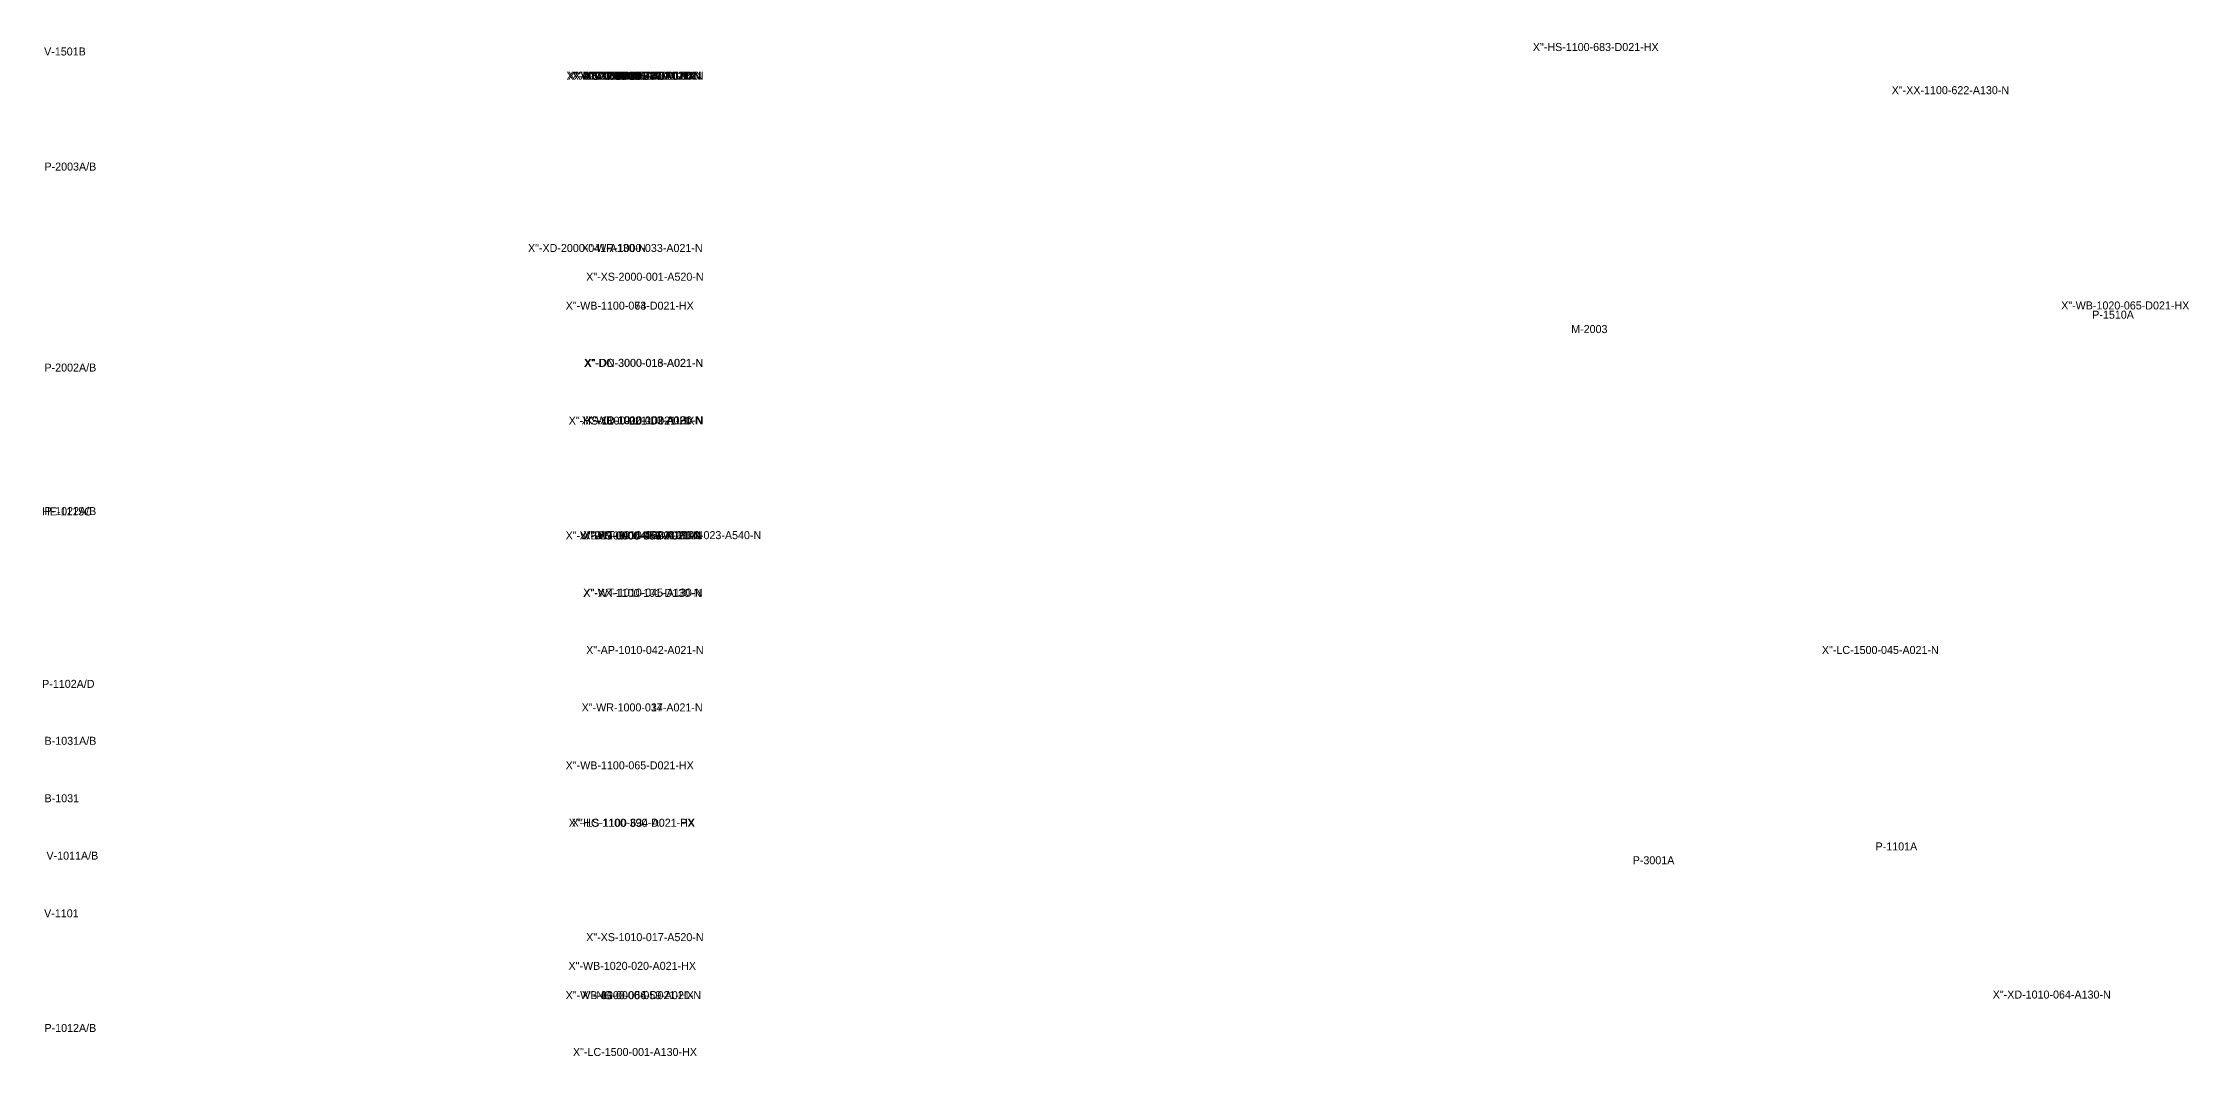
# Model space of a CAD drawing. Header units: metres. Extents: x 0 to 2536, y 0 to 1695.
# Drawn here: x 39 to 709, y 515 to 831 of the extents above; entities that cross this region are included whole.
import ezdxf

# ---------------------------------------------------------------- set-up
doc = ezdxf.new("R2010")
doc.units = ezdxf.units.M
doc.layers.add('REVIEW', color=1, linetype='Continuous')

msp = doc.modelspace()

# ---------------------------------------------------------------- texts
at = {"layer": 'REVIEW', "char_height": 2.5, "attachment_point": 1}
for s, insert in [('X"-HS-1100-683-D021-HX', (504.29, 831.29)), ('V-1501B', (39.26, 829.9)), ('X"-WB-1100-075-D021-PX', (202.41, 822.3)), ('X"-MS-1100-301-B021-HX', (202.89, 822.3)), ('X"-LC-0000-048-A021-PX', (204.07, 822.3)), ('X"-LS-0000-052-A021-HX', (204.07, 822.3)), ('X"-LC-1500-007-A021-PX', (204.7, 822.32)), ('X"-WC-0000-024-A021-N', (206.54, 822.3)), ('X"-DY-0000-037-A021-N', (207.72, 822.3)), ('X"-AP-0000-043-A021-N', (207.95, 822.3)), ('X"-XD-2000-046-A130-N', (208.35, 822.32)), ('X"-XX-1100-622-A130-N', (616.38, 817.81)), ('P-2003A/B', (39.37, 793.94)), ('X"-XD-2000-041-A130-N', (190.4, 768.5)), ('X"-WR-1000-033-A021-N', (207.17, 768.5)), ('X"-XS-2000-001-A520-N', (208.58, 759.52)), ('X"-WB-1100-063-D021-HX', (202.18, 750.49)), ('X"-WB-1100-074-D021-HX', (202.18, 750.49)), ('X"-WB-1020-065-D021-HX', (669.32, 750.55)), ('P-1510A', (679.02, 747.66)), ('M-2003', (516.26, 743.17)), ('P-2002A/B', (39.37, 731.14)), ('X"-DO-3000-016-A021-N', (207.87, 732.61)), ('X"-DN-3000-013-A021-N', (208.11, 732.61)), ('X"-HS-1100-221-D021-HX', (203.12, 714.58)), ('X"-WR-1000-003-A021-N', (207.17, 714.67)), ('X"-XD-1010-102-A130-N', (208.35, 714.67)), ('HE-1115C', (38.61, 686.18)), ('P-1022A/B', (39.37, 686.29)), ('X"-WB-1100-064-D021-HX', (202.18, 678.68)), ('X"-DW-0000-057-A021-N', (206.54, 678.68)), ('X"-WR-0000-053-A021-N', (206.54, 678.68)), ('X"-WT-1010-062-A130-N', (207.64, 678.78)), ('X"-FG-0000-056-A021-N', (207.72, 678.68)), ('4"-DY-3000-023-A540-N', (226.76, 678.78)), ('X"-WT-1010-045-A130-N', (207.64, 660.84)), ('X"-XX-1100-101-D130-N', (207.72, 660.72)), ('X"-AP-1010-042-A021-N', (208.58, 642.9)), ('X"-LC-1500-045-A021-N', (594.58, 642.9)), ('P-1102A/D', (38.64, 632.32)), ('X"-WR-1000-017-A021-N', (207.17, 624.96)), ('X"-WR-1000-034-A021-N', (207.17, 624.96)), ('B-1031A/B', (39.4, 614.52)), ('X"-WB-1100-065-D021-HX', (202.18, 606.86)), ('B-1031', (39.4, 596.57)), ('X"-HC-1100-390-D021-PX', (203.12, 588.91)), ('X"-LS-1100-634-A021-HX', (204.07, 588.91)), ('V-1011A/B', (39.99, 578.63)), ('P-3001A', (535.48, 577.2)), ('P-1101A', (611.34, 581.52)), ('V-1101', (39.26, 560.61)), ('X"-XS-1010-017-A520-N', (208.58, 553.18)), ('X"-WB-1020-020-A021-HX', (203.05, 544.21)), ('X"-WB-0000-054-D021-HX', (202.18, 535.05)), ('X"-WB-1100-066-D021-HX', (202.18, 535.05)), ('X"-NG-0000-059-A021-N', (207.24, 535.05)), ('X"-XD-1010-064-A130-N', (647.94, 535.24)), ('P-1012A/B', (39.37, 524.8)), ('X"-LC-1500-001-A130-HX', (204.46, 517.3))]:
    msp.add_mtext(s, dxfattribs=dict(at, insert=insert))

doc.saveas('drawing.dxf')
